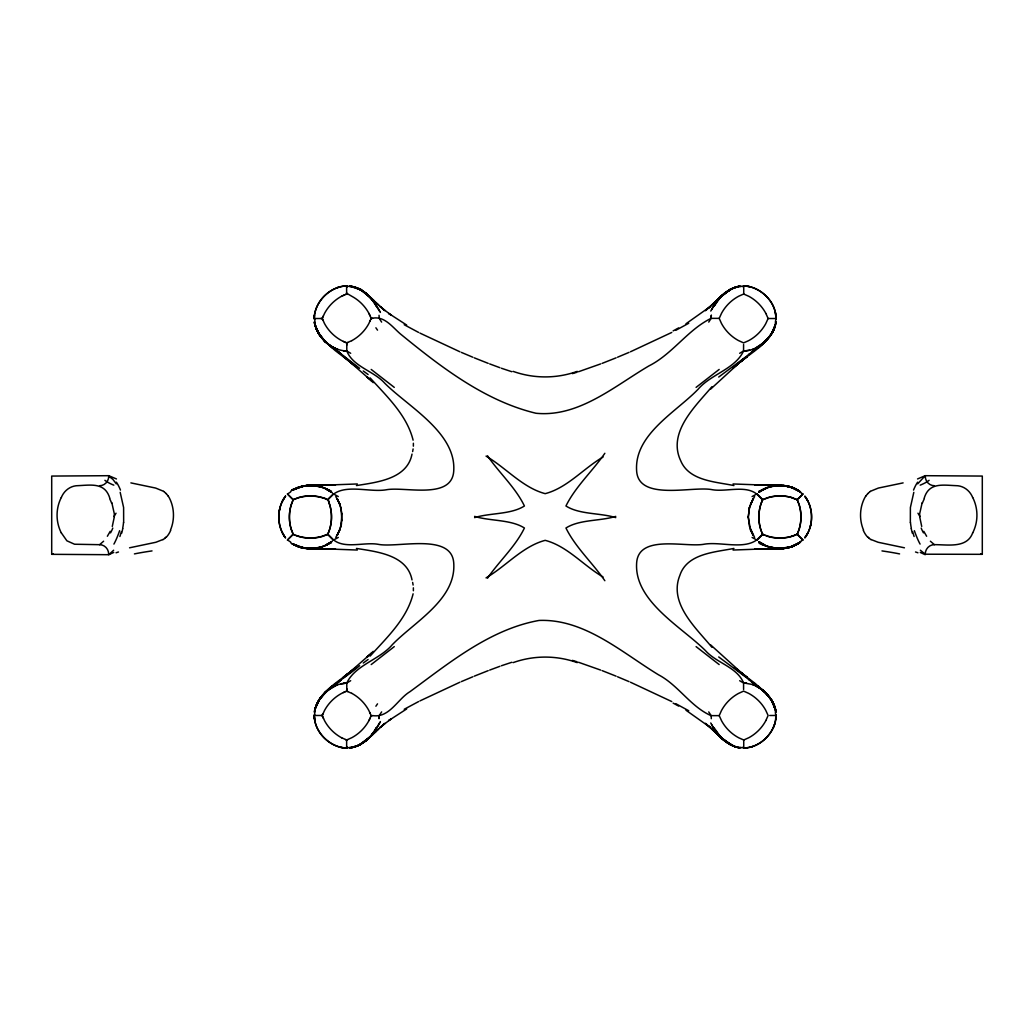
<?xml version="1.0" encoding="UTF-8"?>
<svg xmlns="http://www.w3.org/2000/svg" width="1034" height="1034" viewBox="0 0 1034 1034"><rect width="100%" height="100%" fill="white"/><g stroke="black" fill="none" stroke-linecap="round" stroke-linejoin="round"><path stroke-width="1.5" d="M113.74 552.44L108.777 554.702L51.7 554.327L51.7 476.067L108.777 475.692L116.454 478.949M346.778 344.619L346.791 350.953L343.883 350.875L346.804 350.991L350.681 353.292M350.655 747.259L346.636 748.099L346.636 740.008L351.87 737.669A40.391 38.568 -44.7 0 0 368.931 720.608M346.765 690.389L346.791 683.047L343.883 683.125L346.804 683.009L350.681 680.708M739.672 353.292L743.549 350.991L743.588 344.503M739.711 286.741L743.73 285.901L743.73 293.992L738.741 296.202A40.391 38.529 -44.8 0 0 721.59 313.16L719.212 318.369L721.422 323.358A40.391 38.529 45.2 0 0 738.379 340.509L743.601 342.887L748.577 340.677A40.391 38.529 -44.8 0 0 765.729 323.72L768.12 318.511L765.897 313.522M341.659 737.798A40.391 38.568 45.3 0 1 324.573 720.737L322.246 715.489L324.495 710.526A40.391 38.568 -44.7 0 1 341.53 693.439L346.687 691.139L346.765 690.182M346.778 688.657L346.778 689.381M413.367 446.171L413.38 443.25M368.931 313.392A40.391 38.568 44.7 0 0 351.87 296.319L346.636 293.268L346.61 285.927L350.655 286.741M917.546 478.949L925.223 475.692L982.3 476.067L982.3 554.327L925.223 554.211A9.526 9.112 90 0 1 934.439 544.659C947.183 544.53 967.048 548.679 972.684 532.846M99.561 485.734A9.526 9.177 -90 0 0 108.738 476.183L108.777 475.692M346.636 293.475L346.636 292.725M314.336 316.003C316.094 300.7 329.691 287.297 345.085 285.979C329.355 287.387 315.551 301.269 314.233 316.999M745.268 748.009C760.675 746.703 774.259 733.3 776.03 717.997M345.085 748.021C328.036 746.638 311.195 729.009 315.021 711.586M743.175 287.077L743.743 285.914C761.451 286.328 779.209 304.5 775.332 322.414M748.28 517.181L749.469 507.616L753.101 498.737M341.957 520.373L340.897 507.616L337.252 498.737M748.28 516.832L749.495 507.306L753.179 498.634M314.168 318.782L314.336 315.667L315.021 322.414M776.185 715.218L776.017 718.333L775.332 711.586M321.639 318.511L314.181 318.524L314.349 315.486L314.181 318.524L314.918 318.795M739.711 747.259C757.534 751.356 776.728 732.473 775.72 715.308M775.991 718.514L776.198 715.476L775.952 718.514L776.198 715.476L769.723 715.489M711.121 318.356L711.314 315.305L711.121 318.356L719.212 318.369M314.168 318.524L314.375 315.486M773.432 727.432L774.608 724.524M123.653 522.532L123.615 507.552L120.19 492.352M283.626 498.776C276.75 510.602 277.125 526.681 285.371 537.745L283.626 535.224M804.982 537.745C813.784 525.879 813.758 508.133 804.982 496.255M285.604 496.178C276.543 507.991 276.543 526.009 285.604 537.822M337.187 535.366L339.889 529.757L341.944 520.399M808.136 532.458L804.853 537.732C813.784 525.931 813.758 508.133 804.891 496.307L808.136 501.542M412.644 451.587L413.109 448.95M314.388 712.155C317.735 692.625 337.407 682.53 351.47 671.053L343.223 677.257L348.342 673.38M737.72 363.89L745.398 357.777L734.321 366.514L747.143 356.743L738.883 362.947C752.959 351.47 772.618 341.375 775.978 321.845M413.109 593.813C406.892 618.927 386.897 637.5 370.12 656.099M314.414 711.883L316.223 705.098L319.687 698.945L316.042 705.627L314.53 710.849M775.952 322.117L774.143 328.902L770.679 335.055L774.324 328.373L775.823 323.151M122.762 528.658L121.728 533.143M346.791 683.009C355.179 664.952 379.646 659.718 392.248 644.751C414.376 621.744 456.899 599.216 453.68 562.315C450.914 532.549 397.017 548.304 378.043 544.285C364.304 541.881 344.826 549.17 333.517 539.864M743.575 350.991C735.174 369.048 710.72 374.282 698.105 389.249C675.99 412.256 633.467 434.784 636.686 471.685C639.439 501.451 693.336 485.696 712.323 489.715C726.049 492.119 745.527 484.83 756.836 494.136M279.374 510.589L280.059 507.461M810.307 526.539L810.979 523.411M340.845 526.733L341.53 523.605M748.836 510.395L749.521 507.267M314.918 709.402L320.217 698.04L329.626 688.605L322.337 695.339L318.588 700.548L325.943 691.552L331.862 686.227M775.448 324.598C772.98 335.74 763.984 343.314 755.014 349.44M314.956 709.156L318.692 700.354L325.296 692.173L318.873 700.07L315.008 708.91M412.01 454.094C407.215 479.104 377.035 482.258 356.433 485.566M775.358 325.09L771.209 334.37L775.41 324.844C773.109 334.447 765.767 341.608 758.491 347.773M351.741 340.651L346.765 342.887L341.543 340.548A40.391 38.568 44.7 0 1 324.469 323.487L322.246 318.511L324.598 313.276A40.391 38.568 -45.3 0 1 341.659 296.202M351.754 340.677A40.391 38.568 -45.3 0 0 368.828 323.616L371.154 318.369L368.905 313.405M765.923 720.491A40.391 38.568 -45 0 1 748.952 737.656L743.73 740.008L738.741 737.798A40.391 38.529 44.8 0 1 721.59 720.84L719.212 715.631L721.422 710.642A40.391 38.529 -45.2 0 1 738.379 693.491L743.601 691.113L748.577 693.323A40.391 38.529 44.8 0 1 765.729 710.28L768.12 715.489L765.897 720.478M368.905 720.595L371.154 715.631L368.802 710.397A40.391 38.568 45.3 0 0 351.754 693.323M112.279 526.461L114.283 517.052A13.61 6.527 90 0 0 114.27 513.588L111.814 502.666M371.103 715.786L370.767 716.678M371.051 318.679L370.805 319.338M328.864 531.67L329.73 529.072A40.391 38.568 89.7 0 0 329.756 504.928L328.864 502.33M322.388 318.11L322.634 317.451M328.98 531.282L329.717 529.046A40.391 38.568 -89.7 0 0 329.743 504.941L329.549 504.424M913.81 492.352L910.385 507.552L910.347 522.532M322.388 715.101L322.854 713.912M794.616 498.685L792.16 497.703A40.391 38.568 -0.3 0 0 767.926 497.793L762.575 499.849L760.636 504.928A40.391 38.568 89.7 0 0 760.61 529.072L761.541 531.773M798.364 531.373L799.192 528.878A40.391 38.568 -89.7 0 0 799.204 504.747L797.162 499.758L792.057 497.832M761.502 502.395L760.649 504.954A40.391 38.568 -89.7 0 0 760.623 529.059L761.451 531.554M922.186 502.666L919.704 513.575A13.61 6.527 -90 0 0 919.743 517.052L921.721 526.461M295.75 535.315L298.477 536.375A40.391 38.568 0.3 0 0 322.608 536.388L327.623 534.462L328.864 531.605M761.489 502.33L762.665 499.564L767.771 497.638A40.391 38.568 0.3 0 1 791.889 497.6L792.16 497.703M328.825 531.709L327.713 534.19L322.427 536.194A40.391 38.568 -0.3 0 1 298.296 536.194L295.879 535.509M798.248 532.006L797.356 534.126L799.179 529.24A40.391 38.568 89.7 0 0 799.217 505.109L798.132 501.994M170.481 530.08C174.746 519.986 174.449 508.004 169.486 498.207A24.881 13.132 88.1 0 0 167.973 495.751M333.517 494.136C346.868 484.222 370.107 492.481 385.966 489.832C404.01 486.174 451.16 500.146 453.68 471.685C456.86 432.988 408.546 407.047 384.855 383.33C374.075 371.064 353.008 366.824 346.791 350.991M756.836 539.864C743.498 549.778 720.259 541.519 704.4 544.168C686.356 547.826 639.206 533.854 636.686 562.315C633.506 601.013 681.82 626.953 705.511 650.67C716.291 662.936 737.358 667.176 743.575 683.009M315.861 706.209L320.992 697.032M323.047 316.443L323.177 316.145M370.353 320.437L370.03 321.147M370.069 718.294L369.409 719.638M327.817 534.074L333.504 539.838M325.258 498.53L322.595 497.638A40.391 38.568 -0.3 0 0 298.464 497.6L293.113 499.655L291.187 504.76A40.391 38.568 89.7 0 0 291.149 528.891L293.204 534.242L294.755 534.927M792.057 536.168L797.317 534.19L794.926 535.198M797.253 534.345L802.966 540.032L801.983 539.683M347.191 746.923L346.623 748.086C330.26 747.608 315.603 733.184 314.233 717.001M325.568 498.647L322.427 497.806A40.391 38.568 0.3 0 0 298.296 497.806L293.204 499.758L291.161 505.122A40.391 38.568 -89.7 0 0 291.161 529.253L293.113 534.345L294.948 535.16M110.211 531.334L107.355 536.271M61.316 497.548C64.069 490.555 70.648 485.541 78.326 485.644C91.367 485.024 105.119 482.4 109.824 498.285M375.019 730.288L376.492 727.484L371.206 735.613M924.176 498.285C928.842 482.348 942.698 485.114 955.674 485.644C963.352 485.541 969.931 490.555 972.684 497.548M765.664 341.194L760.74 345.395L769.891 336.296L774.544 327.662L772.812 331.668L772.346 332.405L775.435 324.689L773.186 330.88L769.361 336.968M337.252 535.263L340.897 526.384L341.957 513.627M374.166 731.904L379.853 722.52M377.32 727.122L380.396 721.564M710.746 311.053L715.825 302.574L721.357 296.008L731.801 288.667L737.681 286.612M711.56 309.567L713.046 306.878M282.23 501.542L285.371 496.242M316.999 703.534C326.834 686.873 345.446 678.226 359.612 665.676M773.367 330.466C767.099 342.176 756.901 350.578 743.549 350.991L749.637 350.255M750.451 504.282L754.587 496.566M339.915 529.718L335.779 537.434M379.245 715.631L381.624 711.896M711.121 318.369L708.742 322.104M917.714 483.834L925.223 475.692M318.692 700.354L326.925 690.777L324.702 692.806M771.661 333.646L763.428 343.223L765.974 340.871M375.898 706.222L377.526 703.844M283.755 498.789L285.513 496.268M349.66 747.918C359.367 746.69 367.755 740.422 373.481 732.731L371.374 735.42L372.537 734.011M718.191 299.524L715.825 302.574M372.175 734.476L374.541 731.426M487.466 578.252C499.06 561.242 515.462 546.585 524.419 528.012C510.796 519.327 490.219 521.252 474.606 516.38M604.851 453.28C592.572 471.103 575.511 486.562 565.947 505.988C579.57 514.673 600.134 512.748 615.76 517.62M714.171 302.846C720.969 296.28 727.936 288.757 737.565 286.638L732.99 288.072L739.685 286.172L730.237 289.404L717.596 299.563L724.989 292.829L731.801 288.667L724.976 292.88L708.768 308.042M351.702 747.647C362.986 745.617 370.676 736.195 378.612 728.815L365.377 741.171L358.565 745.333L361.383 743.873M373.274 733.003C367.742 740.266 359.884 746.354 350.681 747.828L359.328 744.997L371.645 735.51M369.474 737.475L372.77 734.437L367.962 738.871L376.182 731.154L365.364 741.184M333.4 540.149L338.286 537.422M103.62 541.209L99.574 544.685L74.551 544.233L66.887 540.808L61.316 532.846M113.637 550.23L108.777 554.702M711.974 386.677C695.313 406.349 667.279 432.471 680.708 460.75C689.096 480.965 715.541 481.715 733.933 485.566M721.357 296.008L713.951 306.413L717.092 301.023L724.989 292.816M718.695 298.916L725.648 292.338L731.697 288.706L728.983 290.127M369.009 737.992L371.658 735.084M325.348 498.802L327.623 499.538L333.387 493.851M292.544 534.901L287.4 540.032L288.047 539.8M762.239 534.862L764.036 535.043M797.162 499.758L802.849 494.045L799.657 491.9M292.157 535.302L287.517 539.955L290.696 542.1M761.541 535.573L756.978 540.149L752.08 537.422M328.838 498.802L333.504 494.162M756.862 539.838L762.575 534.151L764.216 534.888M798.3 498.608L802.966 493.968L801.983 494.317M292.376 535.069L293.113 534.345M329.471 504.165L328.295 499.344M710.539 389.198L742.322 360.026L732.692 368.363L738.845 363.037M797.317 499.59L798.054 501.49M165.944 537.163L164.742 538.236M371.193 653.242L366.967 657.262L373.235 651.342M373.894 733.352L384.945 723.322L379.995 727.522L391.356 718.682L388.758 720.543L406.659 708.962M371.439 735.652L374.256 733.016M722.404 295.129L705.408 310.678L710.371 306.478L685.956 323.771M369.073 655.22L343.508 677.671L356.032 667.486L346.183 675.021M765.871 340.974L755.518 348.238L763.583 343.055M324.392 693.129L332.147 687.171M718.708 298.49L730.237 289.404L734.592 287.517L724.976 292.88M307.305 485.592C296.28 487.104 280.718 494.252 304.151 485.967C313.56 484.416 323.642 486.368 331.358 492.081M331.242 541.881C320.049 550.747 302.639 551.019 290.851 542.953M365.39 741.12L369.616 737.436L358.669 745.294L349.789 747.905M348.031 673.974L353.99 668.804M726.204 291.924L720.75 296.564L731.697 288.706M736.363 365.196L746.858 356.329L735.045 366.114L743.42 359.212L738.612 363.205L742.063 360.427M336.166 683.978L333.892 685.878L338.868 681.729L337.058 683.228M332.289 541.209L325.852 545.396M339.074 681.587L341.142 679.868L338.648 681.923M751.64 352.129L756.474 348.122M751.705 352.077L754.2 350.022L748.564 354.636M752.261 351.625L754.2 350.022M747.285 355.696L749.223 354.132M344.968 676.223L352.633 670.11M719.16 369.435L696.089 387.375M371.193 664.565L394.277 646.625M784.832 485.592C775.939 484.507 766.465 486.342 759.253 491.822M746.315 356.484L718.72 377.048M326.796 690.932L337.872 684.521L334.835 685.788M331.358 541.919C322.854 548.304 311.389 549.855 301.178 547.464M759.008 492.081L764.514 488.604M603.081 457.015C583.654 468.247 567.304 487.919 545.177 493.657C522.597 487.686 505.872 467.652 486.045 456.123M486.045 577.877C505.872 566.348 522.597 546.314 545.177 540.343C567.304 546.081 583.654 565.753 603.081 576.985M363.257 663.027L368.104 659.485M759.124 492.119C767.551 485.618 779.003 484.171 789.188 486.536L782.828 485.657L791.191 486.949L798.183 490.168M331.113 541.971L325.607 545.034L331.475 542.785M759.253 492.029L764.759 488.966L758.878 491.215M290.851 491.047C303.918 482.115 320.786 486.394 335.559 484.856L309.709 485.476C317.748 484.907 326.124 487.557 332.289 492.791M799.515 542.953L791.191 547.051L782.777 548.421M752.494 349.479L755.402 348.303M870.344 491.331L878.357 488.061L903.121 482.891M329.329 688.98L334.848 685.762L332.043 687.235M162.984 539.502L155.875 542.268L129.56 547.8M292.183 490.168L302.031 486.238M798.183 543.832L792.522 546.521M99.561 544.698L99.574 544.685A9.526 9.112 -90 0 1 108.686 554.211M688.722 323.267L675.693 330.363M404.216 709.272L418.615 701.556M328.722 543.638C320.514 548.627 310.329 549.597 301.101 547.413L309.114 548.447M761.644 490.362L770.278 486.704L779.83 485.463M673.134 330.893L678.601 327.933M292.325 490.271L300.972 486.652L292.428 490.168M341.659 296.228L346.791 294.044M327.623 534.462L333.387 540.149M797.085 534.281L802.849 539.955L799.657 542.1M671.751 332.444L630.456 351.78M419.92 700.91L459.91 682.22M343.094 295.491L343.973 295.078M360.129 744.596L354.559 746.962M343.443 692.483L344.71 691.914M51.7 554.327L53.316 553.642M617.544 357.221L629.021 352.387M461.345 681.613L472.822 676.779M345.589 294.38L346.48 294.044M290.696 491.9L287.517 494.019L293.204 499.758M347.812 342.5L347.153 342.758M602.163 363.361L616.109 357.829M474.257 676.171L488.203 670.639M345.795 691.462L346.61 691.164M347.683 739.633L346.946 739.905M331.475 491.215C322.13 486.575 311.505 483.679 301.101 486.587L309.076 485.553M783.022 548.421L792.341 546.469L800.445 542.113L792.38 546.443L779.83 548.537M794.603 535.47L791.889 536.375A40.391 38.568 -0.3 0 1 767.758 536.388L765.225 535.276M600.689 363.903L578.536 371.723M489.664 670.097L499.9 666.31M299.175 486.949L296.448 487.893M775.72 318.692C776.663 302.432 760.417 286.263 743.743 285.901L749.753 286.651M314.879 721.499L314.168 715.476L314.918 715.205M793.905 546.107L788.335 547.761M792.574 546.534L784.832 548.408L754.794 549.144L784.418 548.33M346.713 739.982L341.659 737.772M501.361 665.767L511.83 662.277M743.653 294.018L748.939 296.357A40.391 38.568 45 0 1 765.923 313.509M346.687 691.139L351.741 693.349M793.983 488.048L792.522 487.479M572.422 373.623L577.037 372.227M340.613 286.651L337.575 287.53M749.753 747.349L752.713 746.47M337.743 684.611L346.791 683.022L340.716 683.745M299.33 486.962L305.573 485.605L313.638 485.411M577.231 371.374C556.551 378.754 533.815 378.754 513.122 371.374M513.122 662.626C533.815 655.246 556.551 655.246 577.231 662.626M752.08 496.578L756.953 493.851L762.665 499.564M738.664 286.353L735.807 287.038L740.577 286.095M320.101 547.322L310.588 548.55L304.203 548.059L292.428 543.832L297.986 546.443L307.305 548.408M770.265 486.678L776.599 485.605M319.92 547.542L310.407 548.718L300.868 547.477M770.433 486.458L779.946 485.282M776.754 548.679L789.265 547.413L782.906 548.317M304.267 485.915L301.178 486.536L310.588 485.45L320.088 486.704M786.099 548.085L789.188 547.464C764.527 550.166 793.427 547.503 782.738 548.369L785.995 548.11M711.108 318.356C687.894 329.613 672.462 354.093 648.925 365.907C614.429 386.173 578.626 417.555 535.948 413.251C484.545 400.882 440.613 366.773 400.3 333.853C392.17 326.847 384.183 315.409 371.762 318.369M474.606 517.62C490.219 512.748 510.796 514.673 524.419 505.988C515.462 487.415 499.06 472.758 487.466 455.748M615.76 516.38C600.134 521.252 579.57 519.327 565.947 528.012C575.511 547.438 592.572 562.897 604.851 580.72M304.552 485.825L312.074 485.373L305.948 485.67L310.704 485.437M733.933 548.434C714.946 552.208 687.067 553.461 679.881 575.331C668.468 603.249 695.908 627.909 711.974 647.323M776.534 485.709L773.354 485.98L779.765 485.45L789.265 486.587L779.765 485.45L754.794 484.856L785.801 485.825L782.66 485.631M347.191 287.077L346.623 285.914L343.831 286.095M746.522 747.905L743.743 748.073L743.175 746.923M346.61 285.901L343.572 286.121L346.752 285.901M782.66 548.369L785.801 548.175M784.78 548.395C775.927 549.468 766.44 547.684 759.253 542.178M746.794 747.905L743.743 748.099L743.73 740.008M357.325 483.964L330.079 484.959M733.041 550.036L760.274 549.041M743.575 350.978L746.626 350.797M307.576 485.579L313.612 485.321M309.709 485.476L324.598 485.075M780.657 548.524L765.767 548.925M320.876 318.511L322.246 318.511M372.524 318.369L371.154 318.369M321.639 715.489L314.181 715.476L314.336 717.997M371.762 715.631L372.641 715.631M372.873 715.631C389.43 718.1 397.702 698.971 409.955 691.694C449.183 662.936 490.013 629.228 539.063 620.439C584.585 618.642 621.912 652.57 658.555 674.827C678.317 685.193 690.828 706.933 711.108 715.644M719.212 715.631L711.146 715.644L711.314 718.695M768.12 318.511L776.172 318.524L775.487 312.501M321.315 715.489L322.246 715.489M371.154 715.631L371.865 715.631M746.522 286.095L743.614 285.901M307.576 548.421L312.074 548.627L305.948 548.33L335.559 549.144L304.552 548.175M760.274 484.959L733.041 483.964M765.767 485.075L780.657 485.476M324.598 548.925L309.709 548.524M330.079 549.041L357.325 550.036M793.905 487.893L788.335 486.238L779.726 485.45M296.448 546.107L302.031 547.761L310.704 548.563M343.74 350.797L346.791 350.978C331.875 350.616 318.614 338.764 314.918 324.598M782.441 485.592L785.349 485.76M305.004 548.24L307.925 548.408M739.672 680.708C745.087 684.883 752.804 682.776 758.323 687.235C766.556 692.095 773.07 700.083 775.448 709.402M782.777 485.579L784.418 485.67M743.549 683.009L746.626 683.203L743.575 683.022L743.588 689.497M346.752 748.099L340.613 747.349M776.534 548.291L767.254 546.366L759.124 541.881M745.268 286.017L746.794 286.134M783.061 485.592L792.341 487.531L800.445 491.887L795.224 488.72L786.163 485.941M356.433 548.434C377.035 551.742 407.215 554.896 412.01 579.906M349.66 286.082L361.383 290.127L378.612 305.185C370.624 297.857 363.012 288.357 351.702 286.353M349.789 286.095L356.51 287.736L364.705 292.338L384.945 310.678L379.995 306.478L391.356 315.318L388.758 313.457L406.659 325.038M740.577 747.905C728.414 746.677 720.103 736.609 711.754 728.815L718.927 735.652L708.768 725.958M784.78 485.605L792.574 487.466M770.433 547.542L773.561 548.201M316.792 485.799L319.92 486.458M770.278 547.309C796.865 551.419 761.463 546.779 758.878 542.785M130.879 482.891L155.643 488.061L163.656 491.331M904.44 547.8L878.125 542.268L871.016 539.502M738.664 747.647L735.807 746.962L739.685 747.828L732.99 745.928L737.565 747.362C726.837 744.919 719.496 735.937 711.754 728.815M299.175 547.051L302.031 547.761M338.286 496.578L333.4 493.851M737.681 747.388C728.026 745.268 720.969 737.772 714.171 731.154M572.422 660.377L577.037 661.773M501.361 368.233L511.83 371.723M578.536 662.277L600.689 670.097M299.33 547.038L292.183 543.832M346.48 739.956L345.589 739.62M346.868 294.07L347.683 294.367M346.532 342.81L345.795 342.538M288.047 494.2L287.4 493.968L293.113 499.655M354.559 287.038L360.129 289.404M765.444 535.366L767.939 536.194A40.391 38.568 0.3 0 0 792.07 536.194M347.153 691.242L347.812 691.5M489.664 363.903L499.9 367.69M795.017 498.685L797.279 499.732M325.555 498.879L327.881 499.939L328.825 502.227M474.257 357.829L488.203 363.361M602.163 670.639L616.109 676.171M920.26 552.44L925.223 554.702M334.835 348.199L337.743 349.389M752.623 684.611C761.14 687.52 769.296 694.964 773.367 703.534M980.684 553.642L982.3 554.327M461.345 352.387L472.822 357.221M617.544 676.779L629.021 681.613M344.891 342.176L343.443 341.517M459.91 351.78L419.92 333.09M630.456 682.22L671.751 701.556M764.759 545.034L759.253 541.971M325.607 488.966L331.113 492.029M794.513 488.177L799.515 491.047M762.743 534.462L761.657 532.019L762.653 534.19M334.964 348.303L329.329 345.02L332.147 346.829M755.402 685.697L758.336 687.248L755.518 685.762M728.983 743.873L731.801 745.333L720.091 736.828L731.697 745.294L720.75 737.436L726.204 742.076M361.383 290.14L358.565 288.667C361.034 286.793 378.819 306.995 371.374 298.58L380.396 312.436M418.615 332.444L404.216 324.728M675.693 703.637L688.722 710.733M292.376 543.781L300.972 547.348L292.325 543.729M673.134 703.107L678.601 706.067M761.644 543.638L764.372 545.125M325.994 488.875L331.229 492.119M934.426 544.685L930.38 541.209M731.801 745.333C722.262 740.771 715.399 732.214 710.746 722.947M925.223 554.211L920.363 550.23M108.777 476.183L112.887 479.375L116.286 483.834M685.956 710.229L710.371 727.522L705.408 723.322L721.267 737.888L716.885 732.731L718.695 735.084M718.708 735.51L724.976 741.12L734.592 746.483L723.554 739.892L716.097 733.016M755.014 684.56L763.583 690.945L758.206 687.171M316.999 330.466L324.521 340.949M718.72 656.952L746.315 677.516M363.257 370.973L368.104 374.515M742.011 673.38L747.143 677.257L738.883 671.053L755.04 683.332L765.819 692.974L760.74 688.605C768.352 694.305 774.647 702.538 775.978 712.155M759.008 541.919L764.514 545.396M359.612 368.324L337.058 350.772M744.183 675.021L734.321 667.486L746.858 677.671L710.539 644.802M369.073 378.78L343.508 356.329L356.032 366.514L335.313 350.668L324.547 341.026L329.626 345.395C322.013 339.695 315.706 331.462 314.388 321.845M394.277 387.375L371.193 369.435M696.089 646.625L719.16 664.565M369.009 296.008L375.019 303.712M325.852 488.604L328.838 490.31M737.72 670.11L745.398 676.223M344.968 357.777L352.633 363.89M747.285 678.304L749.223 679.868M748.564 679.364L754.2 683.978L751.705 681.923M752.261 682.375L754.2 683.978M338.648 352.077L341.142 354.132L339.074 352.413M751.64 681.871L756.474 685.878M336.166 350.022L333.892 348.122L338.868 352.271L324.702 341.194M760.908 688.903L765.974 693.129M869.258 538.236L868.056 537.163M738.845 670.963L736.363 668.804L742.322 673.974M348.031 360.026L353.99 365.196L351.521 363.037M365.39 292.88L369.616 296.564L359.328 289.003L350.681 286.172C359.832 287.736 367.755 293.708 373.274 300.997M365.364 292.816L371.658 298.916M758.491 686.227L769.361 697.032L771.778 700.548L765.431 692.56L771.493 700.07L774.544 706.338L771.209 699.63L765.07 692.173L771.661 700.354M331.862 347.773L320.346 336.128L318.588 333.452L324.935 341.44L318.692 333.646L314.956 324.844L319.144 334.37L325.296 341.827L318.692 333.646M765.664 692.806L763.428 690.777L765.871 693.026M371.645 298.49L367.962 295.129L374.256 300.984L371.439 298.348M324.495 340.974L326.873 343.159M373.235 382.658L366.967 376.738L371.193 380.758M762.575 499.849L756.862 494.162M370.12 377.901C386.897 396.5 406.892 415.073 413.109 440.187M721.357 737.992L713.951 727.587M376.415 306.413L374.928 303.608M719.16 735.613L715.347 730.288M374.541 302.574L372.175 299.524M769.361 697.032L773.044 702.81L775.914 711.47L774.143 705.098L770.679 698.945L775.435 709.311L774.143 705.098L772.346 701.595L775.952 711.883M320.992 336.968L317.309 331.19L314.452 322.53L316.223 328.902L319.687 335.055L315.008 325.09M754.587 537.434L749.469 526.384L748.28 516.819M335.779 496.566L339.966 504.359L337.187 498.634M375.898 327.778L377.526 330.156M708.742 711.896L711.121 715.631M381.624 322.104L379.245 318.369M926.645 536.271L923.789 531.334M753.179 535.366L750.4 529.641L753.101 535.263M379.853 311.48L377.32 306.878M282.23 532.458L283.755 535.211M711.56 724.433L713.046 727.122M369.409 314.362L370.069 315.706M370.03 712.853L370.353 713.563M323.422 718.384L323.047 717.557M748.254 517.142L750.464 529.757M774.492 706.209L771.209 699.63L775.41 709.156M322.815 319.997L322.388 318.899M370.728 317.231L371.128 318.291M863.519 530.08C859.254 519.986 859.551 508.004 864.514 498.207A24.881 13.132 -88.1 0 1 866.027 495.751M322.634 716.549L322.388 715.89M339.915 504.282L341.944 513.601M912.272 533.143L911.238 528.658M775.823 710.849L775.151 707.954L775.358 708.91M314.53 323.151L315.202 326.046L314.414 322.117M412.644 582.413L413.109 585.05M776.12 316.999L775.952 315.486L776.185 318.782M314.181 715.476L314.401 718.514L314.168 715.218M776.198 318.524L776.03 316.003M379.039 315.305L379.245 318.356M346.765 342.887L346.778 345.097M413.367 587.829L413.38 590.75M929.114 480.306A419.08 53.703 5.8 0 1 920.182 485.153M867.953 493.554A30.904 15.756 -85.8 0 1 870.369 491.473M866.053 495.816A26.315 13.7 -87.3 0 1 867.94 493.476M867.978 537.434A26.264 14.153 88.9 0 1 863.312 530.39M871.003 539.619A37.017 18.832 85.6 0 1 869.232 538.391M881.976 550.915A420.037 50.071 -4.2 0 1 899.58 553.901M915.504 551.988A399.912 52.605 -6.4 0 1 917.934 552.789M972.723 497.522A37.922 36.513 90 0 1 972.723 532.872M934.439 485.734A9.526 9.177 90 0 1 925.262 476.183M920.092 516.548A52.605 3.567 59.2 0 1 917.959 513.213M923.491 532.885A34.639 12.343 86.9 0 1 921.204 528.103M922.341 503.209A37.651 12.589 -85.1 0 1 924.28 498.853M920.079 544.091A62.635 12.809 80.3 0 1 914.366 530.675M914.108 536.517A44.01 11.581 86.8 0 1 912.673 531.683M911.342 528.464A28.564 8.996 89.6 0 1 910.463 522.403M913.526 490.103A58.744 14.825 -86 0 1 917.662 482.18M113.818 485.153A419.08 53.703 -5.8 0 1 104.886 480.306M163.63 491.473A30.904 15.756 85.8 0 1 166.047 493.554M166.06 493.476A26.315 13.7 87.3 0 1 167.947 495.816M170.688 530.39A26.264 14.153 -88.9 0 1 166.022 537.434M164.768 538.391A37.017 18.832 -85.6 0 1 162.997 539.619M134.42 553.901A420.037 50.071 4.2 0 1 152.024 550.915M116.066 552.789A399.912 52.605 6.4 0 1 118.496 551.988M61.277 532.872A37.922 36.513 -90 0 1 61.277 497.522M116.041 513.213A52.605 3.567 -59.2 0 1 113.908 516.548M112.796 528.103A34.639 12.343 -86.9 0 1 110.509 532.885M109.72 498.853A37.651 12.589 85.1 0 1 111.659 503.209M119.634 530.675A62.635 12.809 -80.3 0 1 113.921 544.091M121.327 531.683A44.01 11.581 -86.8 0 1 119.892 536.517M123.537 522.403A28.564 8.996 -89.6 0 1 122.658 528.464M116.338 482.18A58.744 14.825 86 0 1 120.474 490.103M379.232 715.644L379.039 718.695L379.245 715.644M797.989 543.781L789.356 547.361L800.574 541.984L797.989 543.781M346.61 748.099L343.572 747.879L346.61 748.073M316.973 486.006L313.793 485.592L316.96 486.019M776.573 548.408L773.393 547.994L776.599 548.395M792.38 487.557L789.356 486.639L800.574 492.016L792.38 487.557M334.848 348.238L332.043 346.765L334.848 348.238M319.144 334.37L315.822 327.662L319.144 334.37M316.624 329.691L314.931 324.689L318.02 332.405L316.624 329.691"/></g></svg>
